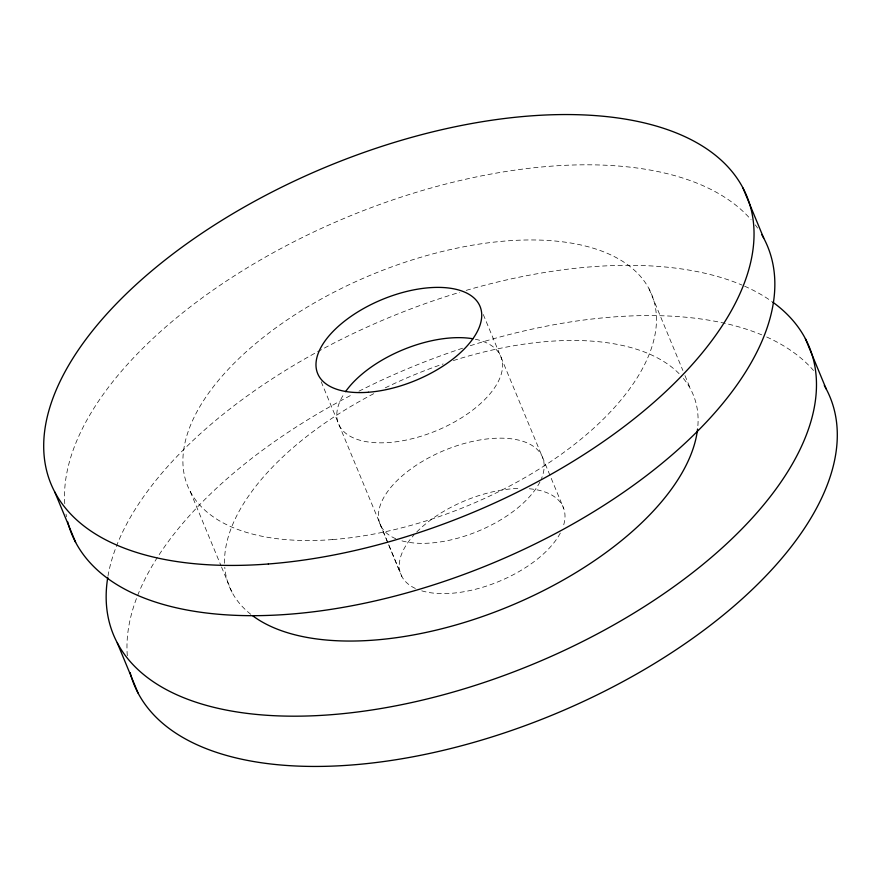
<?xml version="1.0" encoding="UTF-8"?>
<svg xmlns="http://www.w3.org/2000/svg" width="881" height="881" viewBox="0 0 881 881"><rect width="100%" height="100%" fill="white"/><g stroke="black" fill="none" stroke-linecap="round" stroke-linejoin="round"><path stroke-width="0.66" stroke-dasharray="4.41 3.3" d="M649.055 288.858L682.885 370.516M684.966 375.548L690.693 389.369M483.306 314.55L563.675 508.381M321.191 381.759L401.857 576.493M379.777 523.38L400.591 573.641M190.307 491.631L221.01 565.756M221.538 567.012L231.945 592.142M395.811 538.743A87.847 43.786 -22.5 0 1 444.718 450.235A87.847 43.786 -22.5 0 1 541.485 478.57M539.965 481.896A87.847 43.786 -22.5 0 1 401.097 540.626M529.338 488.768A87.847 43.786 -22.5 0 1 562.794 527.576M560.305 533.082A87.847 43.786 -22.5 0 1 421.525 590.766M415.369 588.442A87.847 43.786 -22.5 0 1 414.048 534.877M416.757 532.003A87.847 43.786 -22.5 0 1 520.451 488.415M66.516 516.762A376.484 187.675 -22.5 0 1 66.031 514.185M64.765 503.679A376.484 187.675 -22.5 0 1 348.16 216.726A376.484 187.675 -22.5 0 1 751.086 219.754M755.281 224.919A376.484 187.675 -22.5 0 1 757.616 228.124M475.366 339.24A87.847 43.786 -22.5 0 1 486.488 397.772A87.847 43.786 -22.5 0 1 377.817 442.802A87.847 43.786 -22.5 0 1 344.218 393.587M683.392 378.456A250.997 125.113 -22.5 0 1 697.708 427.792M250.821 614.332A250.997 125.113 -22.5 0 1 224.776 567.265M224.556 563.278A250.997 125.113 -22.5 0 1 374.403 393.333M385.261 387.86A250.997 125.113 -22.5 0 1 443.132 363.952M453.352 360.582A250.997 125.113 -22.5 0 1 681.663 376.418M107.967 576.13A376.484 187.675 -22.5 0 1 459.761 292.283M466.225 290.367A376.484 187.675 -22.5 0 1 742.077 285.092M744.621 286.193A376.484 187.675 -22.5 0 1 771.624 301.335M127.316 655.772A376.484 187.675 -22.5 0 1 352.852 394.314M358.941 391.197A376.484 187.675 -22.5 0 1 462.602 348.204M470.245 345.726A376.484 187.675 -22.5 0 1 761.702 334.846M766.69 337.005A376.484 187.675 -22.5 0 1 813.537 370.516M332.666 539.568A250.997 125.113 -22.5 0 0 653.9 300.85A250.997 125.113 -22.5 0 0 272.482 330.309A250.997 125.113 -22.5 0 0 332.666 539.568"/><path stroke-width="1.32" d="M742.925 187.906L763.739 238.156M805.377 338.667L826.191 388.928M54.809 492.072L75.623 542.333M117.261 642.844L138.075 693.094M761.845 234.753A376.484 187.675 -22.5 0 1 491.113 563.796A376.484 187.675 -22.5 0 1 67.683 521.827M345.528 391.671A87.847 43.786 -22.5 0 1 473.009 338.789M697.565 429.036A250.997 125.113 -22.5 0 1 511.553 605.368A250.997 125.113 -22.5 0 1 252.858 615.896M772.725 302.117A376.484 187.675 -22.5 0 1 533.027 664.186A376.484 187.675 -22.5 0 1 107.757 577.44M824.297 385.515A376.484 187.675 -22.5 0 1 553.565 714.557A376.484 187.675 -22.5 0 1 130.135 672.599M268.342 563.983A376.484 187.675 -22.5 0 0 750.194 205.901A376.484 187.675 -22.5 0 0 178.072 250.083A376.484 187.675 -22.5 0 0 268.342 563.983M368.412 392.254A87.847 43.786 -22.5 0 0 480.839 308.702A87.847 43.786 -22.5 0 0 347.345 319.01A87.847 43.786 -22.5 0 0 368.412 392.254"/></g></svg>
